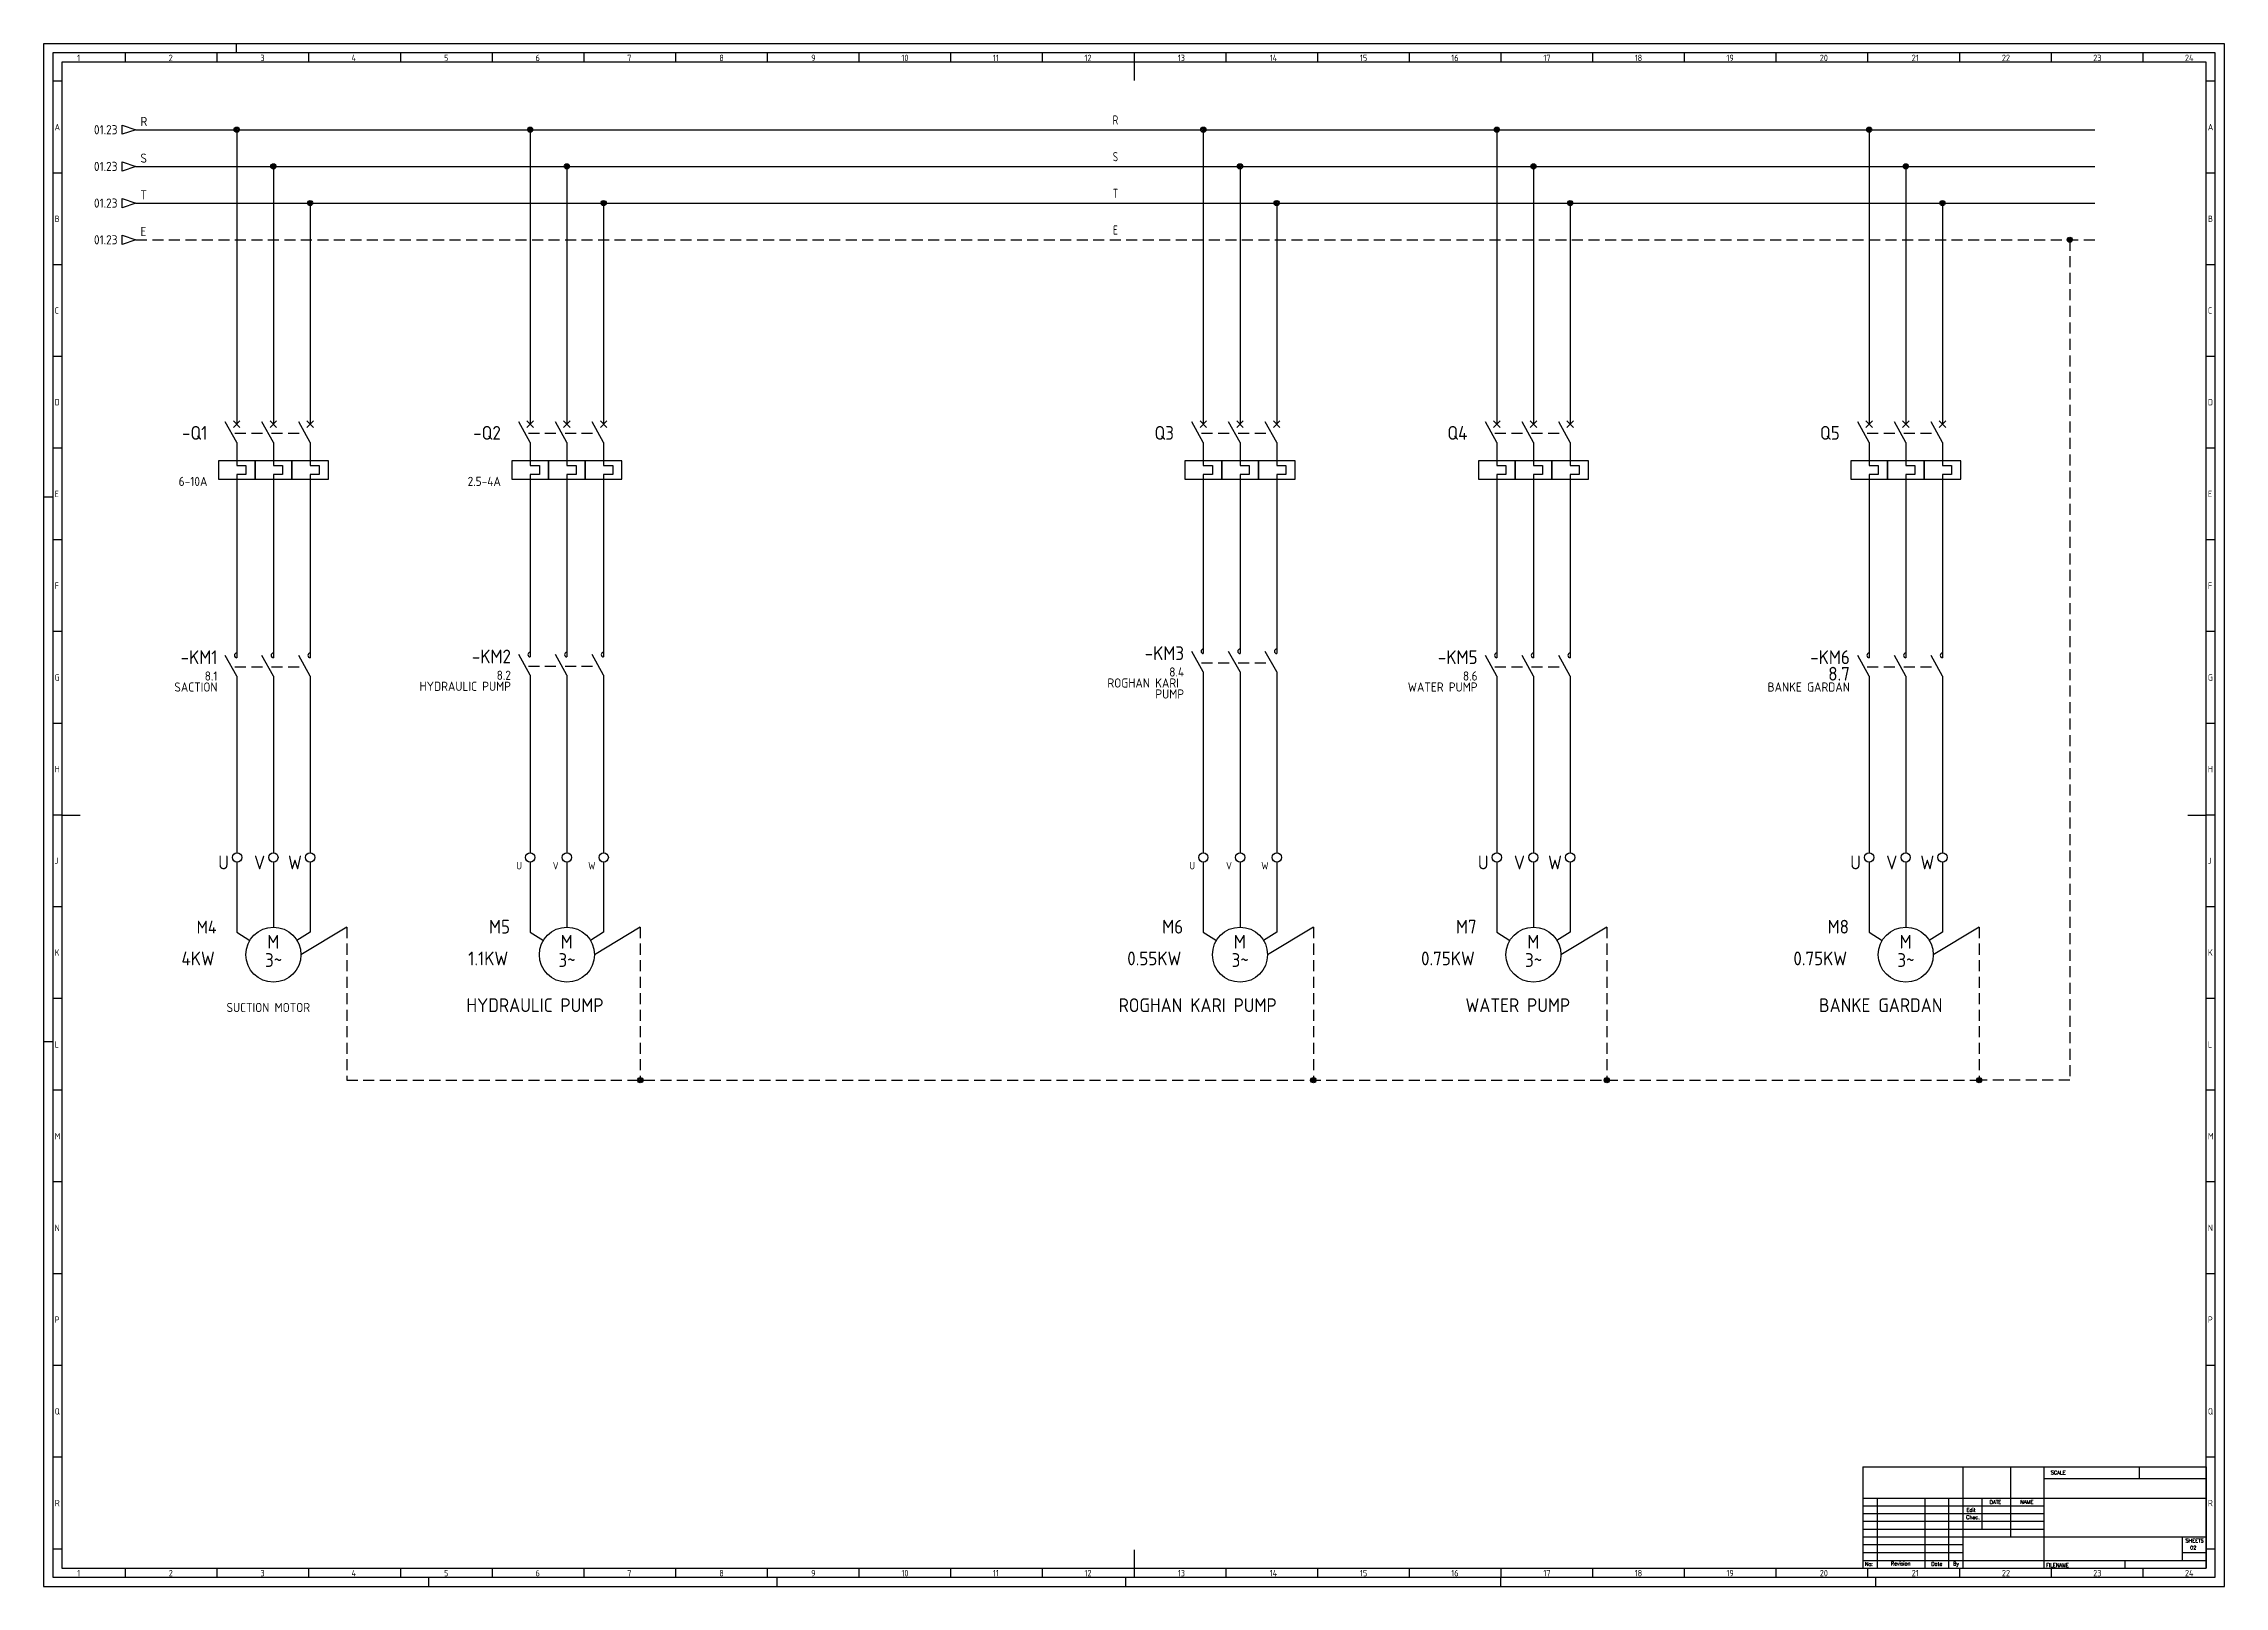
# Model space of a CAD drawing. Header units: millimetres. Extents: x 0 to 1189, y 5 to 846.
import ezdxf
from ezdxf.enums import TextEntityAlignment as Align

# ---------------------------------------------------------------- set-up
doc = ezdxf.new("R2010")
doc.units = ezdxf.units.MM
doc.header["$LTSCALE"] = 12
doc.linetypes.add('DASHED', pattern=[0.75, 0.5, -0.25])
for name, color, linetype in [('025', 1, 'Continuous'), ('035', 5, 'Continuous'), ('07', 7, 'Continuous'), ('DESC', 1, 'Continuous'), ('DESCCHILD', 20, 'Continuous'), ('LINK', 9, 'DASHED'), ('MISC', 2, 'Continuous'), ('RED_2.5mm^2', 1, 'Continuous'), ('SYMS', 7, 'Continuous'), ('TAGS', 51, 'Continuous'), ('TERMS', 4, 'Continuous'), ('WIRENO', 70, 'Continuous'), ('WIREREF_DEST', 61, 'Continuous'), ('XREF', 7, 'Continuous'), ('XREFCHILD', 134, 'Continuous')]:
    doc.layers.add(name, color=color, linetype=linetype)
doc.styles.add('ISO Proportional', font='isocp.shx')
doc.styles.add('WD', font='romans.shx')
doc.styles.add('WD_IEC', font='isocp2.shx', dxfattribs={"width": 0.9, "height": 4})

# ---------------------------------------------------------------- blocks, each defined once
blk = doc.blocks.new('IEC_border_a0')
at = {"layer": '035', "color": 0}
for p, q in [((0, 841), (0, 0)), ((1189, 841), (0, 841)), ((44.5, 836), (44.5, 831)), ((94.5, 836), (94.5, 831)), ((105, 841), (105, 836)), ((144.5, 836), (144.5, 831)), ((194.5, 836), (194.5, 831)), ((244.5, 836), (244.5, 831)), ((294.5, 836), (294.5, 831)), ((344.5, 836), (344.5, 831)), ((394.5, 836), (394.5, 831)), ((444.5, 836), (444.5, 831)), ((494.5, 836), (494.5, 831)), ((544.5, 836), (544.5, 831)), ((594.5, 836), (594.5, 831)), ((644.5, 836), (644.5, 831)), ((694.5, 836), (694.5, 831)), ((744.5, 836), (744.5, 831)), ((794.5, 836), (794.5, 831)), ((844.5, 836), (844.5, 831)), ((894.5, 836), (894.5, 831)), ((944.5, 836), (944.5, 831)), ((994.5, 836), (994.5, 831)), ((1044.5, 836), (1044.5, 831)), ((1094.5, 836), (1094.5, 831)), ((1144.5, 836), (1144.5, 831)), ((1189, 0), (1189, 841)), ((10, 820.5), (5, 820.5)), ((1184, 820.5), (1179, 820.5)), ((10, 770.5), (5, 770.5)), ((1184, 770.5), (1179, 770.5)), ((10, 720.5), (5, 720.5)), ((1184, 720.5), (1179, 720.5)), ((10, 670.5), (5, 670.5)), ((1184, 670.5), (1179, 670.5)), ((10, 620.5), (5, 620.5)), ((1184, 620.5), (1179, 620.5)), ((0, 594), (5, 594)), ((10, 570.5), (5, 570.5)), ((1184, 570.5), (1179, 570.5)), ((10, 520.5), (5, 520.5)), ((1184, 520.5), (1179, 520.5)), ((10, 470.5), (5, 470.5)), ((1184, 470.5), (1179, 470.5)), ((10, 420.5), (5, 420.5)), ((1184, 420.5), (1179, 420.5)), ((1184, 420.5), (1179, 420.5)), ((10, 370.5), (5, 370.5)), ((1184, 370.5), (1179, 370.5)), ((10, 320.5), (5, 320.5)), ((1184, 320.5), (1179, 320.5)), ((0, 297), (5, 297)), ((10, 270.5), (5, 270.5)), ((1184, 270.5), (1179, 270.5)), ((1184, 270.5), (1179, 270.5)), ((10, 220.5), (5, 220.5)), ((1184, 220.5), (1179, 220.5)), ((10, 170.5), (5, 170.5)), ((1184, 170.5), (1179, 170.5)), ((10, 120.5), (5, 120.5)), ((1184, 120.5), (1179, 120.5)), ((10, 70.5), (5, 70.5)), ((1184, 70.5), (1179, 70.5)), ((10, 20.4), (5.1, 20.4)), ((1184, 20.4), (1179, 20.4)), ((0, 0), (1189, 0)), ((44.5, 10), (44.5, 5)), ((94.5, 10), (94.5, 5)), ((144.5, 10), (144.5, 5)), ((194.5, 10), (194.5, 5)), ((210, 0), (210, 5)), ((244.5, 10), (244.5, 5)), ((294.5, 10), (294.5, 5)), ((344.5, 10), (344.5, 5)), ((394.5, 10), (394.5, 5)), ((400, 0), (400, 5)), ((444.5, 10), (444.5, 5)), ((494.5, 10), (494.5, 5)), ((544.5, 10), (544.5, 5)), ((590, 0), (590, 5)), ((594.5, 10), (594.5, 5)), ((644.5, 10), (644.5, 5)), ((694.5, 10), (694.5, 5)), ((744.5, 10), (744.5, 5)), ((744.5, 10), (744.5, 5)), ((794.5, 10), (794.5, 5)), ((794.5, 0), (794.5, 5)), ((844.5, 10), (844.5, 5)), ((894.5, 10), (894.5, 5)), ((944.5, 10), (944.5, 5)), ((994.5, 10), (994.5, 5)), ((999, 0), (999, 5)), ((1044.5, 10), (1044.5, 5)), ((1094.5, 10), (1094.5, 5)), ((1144.5, 10), (1144.5, 5))]:
    blk.add_line(p, q, dxfattribs=at)
blk.add_lwpolyline([(10, 10), (1179, 10), (1179, 831), (10, 831)], close=True, dxfattribs=at)
at = {"layer": '07', "color": 0}
for p, q in [((594.5, 831), (594.5, 821)), ((10, 420.5), (20, 420.5)), ((1169, 420.5), (1179, 420.5)), ((594.5, 20), (594.5, 10))]:
    blk.add_line(p, q, dxfattribs=at)
blk.add_lwpolyline([(5, 5), (1184, 5), (1184, 836), (5, 836)], close=True, dxfattribs=at)
at = {"layer": '035', "color": 0, "style": 'ISO Proportional'}
for s, p in [('1', (18.3, 831.5)), ('2', (68.2, 831.5)), ('3', (118.2, 831.5)), ('4', (167.9, 831.5)), ('5', (218.3, 831.5)), ('6', (268.2, 831.5)), ('7', (318.2, 831.5)), ('8', (368.4, 831.5)), ('9', (418.5, 831.5)), ('10', (467.7, 831.5)), ('11', (517.5, 831.5)), ('12', (567.5, 831.5)), ('13', (618.4, 831.5)), ('14', (668.5, 831.5)), ('15', (717.7, 831.5)), ('16', (767.5, 831.5)), ('17', (817.7, 831.5)), ('18', (867.5, 831.5)), ('19', (917.5, 831.5)), ('20', (968.4, 831.5)), ('21', (1018.5, 831.5)), ('22', (1067.7, 831.5)), ('23', (1117.5, 831.5)), ('24', (1167.5, 831.5)), ('A', (6, 793.8)), ('A', (1180, 793.8)), ('B', (6, 743.8)), ('B', (1180, 743.8)), ('C', (6, 693.8)), ('C', (1180, 693.8)), ('D', (6, 643.8)), ('D', (1180, 643.8)), ('E', (6, 593.8)), ('E', (1180, 593.8)), ('F', (6, 543.8)), ('F', (1180, 543.8)), ('G', (6, 493.8)), ('G', (1180, 493.8)), ('H', (6, 443.8)), ('H', (1180, 443.8)), ('J', (6, 393.8)), ('J', (1180, 393.8)), ('K', (6, 343.8)), ('K', (1180, 343.8)), ('L', (6, 293.7)), ('L', (1180, 293.7)), ('M', (6, 243.7)), ('M', (1180, 243.7)), ('N', (6, 193.7)), ('N', (1180, 193.7)), ('P', (6, 143.7)), ('P', (1180, 143.7)), ('Q', (6, 93.7)), ('Q', (1180, 93.7)), ('R', (6.1, 43.7)), ('R', (1180, 43.7)), ('1', (18.3, 5.5)), ('2', (68.2, 5.5)), ('3', (118.2, 5.5)), ('4', (167.9, 5.5)), ('5', (218.3, 5.5)), ('6', (268.2, 5.5)), ('7', (318.2, 5.5)), ('8', (368.4, 5.5)), ('9', (418.5, 5.5)), ('10', (467.7, 5.5)), ('11', (517.5, 5.5)), ('12', (567.5, 5.5)), ('13', (618.4, 5.5)), ('14', (668.5, 5.5)), ('15', (717.7, 5.5)), ('16', (767.5, 5.5)), ('17', (817.7, 5.5)), ('18', (867.5, 5.5)), ('19', (917.5, 5.5)), ('20', (968.4, 5.5)), ('21', (1018.5, 5.5)), ('22', (1067.7, 5.5)), ('23', (1117.5, 5.5)), ('24', (1167.5, 5.5))]:
    blk.add_text(s, height=3.5, dxfattribs=at).set_placement(p)
blk = doc.blocks.new('IEC_tblock_a0')
at = {"layer": '035'}
for p, q in [((-106.6, 55.2), (-106.6, 17)), ((-88.4, 48.9), (0, 48.9)), ((-36.4, 55.2), (-36.4, 48.9)), ((-179.4, 38.2), (-179.4, 0)), ((-153.4, 38.2), (-153.4, 0)), ((-140.4, 38.2), (-140.4, 0)), ((-122.2, 38.2), (-122.2, 21.2)), ((-187.2, 34), (-88.4, 34)), ((-187.2, 29.8), (-88.4, 29.8)), ((-187.2, 25.5), (-88.4, 25.5)), ((-187.2, 21.2), (-88.4, 21.2)), ((-187.2, 17), (-132.6, 17)), ((-187.2, 12.8), (-132.6, 12.8)), ((-187.2, 8.5), (-132.6, 8.5)), ((-187.2, 4.2), (0, 4.2)), ((-44.2, 4.2), (-44.2, 0)), ((-13, 8.5), (0, 8.5))]:
    blk.add_line(p, q, dxfattribs=at)
at = {"layer": '07'}
for p, q in [((-187.2, 55.2), (0, 55.2)), ((-187.2, 55.2), (-187.2, 0)), ((-132.6, 55.2), (-132.6, 0)), ((-88.4, 55.2), (-88.4, 0)), ((0, 55.2), (0, 0)), ((-187.2, 38.2), (0, 38.2)), ((-132.6, 17), (0, 17)), ((-13, 17), (-13, 4.2)), ((-187.2, 0), (0, 0))]:
    blk.add_line(p, q, dxfattribs=at)
at = {"style": 'WD'}
for tag, p in [('SCALE', (-69.9, 51.1)), ('SH', (-8.7, 10.1)), ('FILENAME', (-68.1, 0.8))]:
    blk.add_attdef(tag, p, '', height=2, dxfattribs=at)
for tag, height, p in [('CKDATE', 2, (-114.9, 26.6)), ('EDDATE', 2, (-115, 30.8)), ('EDBY', 2, (-98, 30.9)), ('CKBY', 2, (-97.9, 26.3)), ('PROJDESC', 5, (-45.9, 29.2)), ('DWGDESC', 5, (-44.9, 19.7)), ('DWGNO', 3.5, (-48.5, 9.5))]:
    blk.add_attdef(tag, text='', height=height, dxfattribs=at).set_placement(p, align=Align.CENTER)
at = {"style": 'WD', "flags": 1}
blk.add_attdef('WD_TB', (-120.9, 11.9), '', height=2, dxfattribs=at)
at = {"layer": '025', "style": 'WD'}
for s, p in [('SCALE', (-80.6, 51.1)), ('NAME', (-97.7, 35.1)), ('No:', (-183.8, 1.2)), ('Revision', (-166.5, 1.5)), ('Date', (-146.8, 1.3)), ('By', (-136.3, 1.4))]:
    blk.add_text(s, height=2, dxfattribs=at).set_placement(p, align=Align.CENTER)
for s, p in [('DATE', (-118, 35)), ('Chec.', (-130.8, 26.7)), ('Edit', (-130.6, 30.7)), ('SHEETS', (-11.2, 14)), ('FILENAME', (-87.2, 0.6))]:
    blk.add_text(s, height=2, dxfattribs=at).set_placement(p)
blk = doc.blocks.new('WDDOT')
for radius in [0.72, 0.449, 0.223]:
    blk.add_circle((0, 0), radius)
blk = doc.blocks.new('VCB11TH')
for p, q in [((0, 7.5), (0, 2.5)), ((0, -2.5), (-3.12, 3.12)), ((-0.88, 3.38), (0.88, 1.62)), ((-0.88, 1.62), (0.88, 3.38)), ((0, -2.5), (0, -8.75)), ((0, -8.75), (2.5, -8.75)), ((0, -11.25), (0, -12.5)), ((2.5, -11.25), (0, -11.25)), ((2.5, -8.75), (2.5, -11.25)), ((0, -12.5), (0, -17.5))]:
    blk.add_line(p, q)
blk.add_lwpolyline([(-5, -7.5), (-5, -12.5), (5, -12.5), (5, -7.5)], close=True)
at = {"style": 'WD_IEC'}
for tag, p in [('INST', (-8, 5.25)), ('TAG1', (-8, -1.75)), ('LOC', (-8, 1.75)), ('RATING1', (-8, -6.35)), ('DESC1', (-8, -14.35)), ('DESC2', (-8, -17.85)), ('DESC3', (-8, -21.35))]:
    blk.add_attdef(tag, text='', height=2.5, dxfattribs=at).set_placement(p, align=Align.RIGHT)
blk.add_attdef('TERM01', text='', height=2, rotation=90, dxfattribs=at).set_placement((-1, 7.5), align=Align.RIGHT)
at = {"style": 'WD_IEC', "flags": 1}
for tag, p, height in [('X2TERM01', (0, 7.5), 0.32), ('MFG', (2.75, 6.5), 1.5), ('X4LINK', (-2, 0), 0.32), ('X1LINK', (-0.5, 0), 0.32), ('CAT', (2.75, 4), 1.5), ('COMMON', (-3.75, -8.75), 1), ('X8TERM02', (0, -17.5), 0.32), ('ASSYCODE', (1, -14), 1), ('FAMILY', (1, -15.5), 1), ('CATDESC', (1, -17), 1)]:
    blk.add_attdef(tag, p, '', height=height, dxfattribs=at)
at = {"lineweight": 15, "style": 'WD_IEC'}
blk.add_attdef('XREF', text='', height=2.5, dxfattribs=at).set_placement((-8, -10.35), align=Align.RIGHT)
at = {"style": 'WD_IEC'}
blk.add_attdef('TERM02', (-1, -17.5), '', height=2, rotation=90, dxfattribs=at)
blk = doc.blocks.new('VCB21TH')
for p, q in [((0, 7.5), (0, 2.5)), ((0, -2.5), (-3.12, 3.12)), ((-0.88, 3.38), (0.88, 1.62)), ((-0.88, 1.62), (0.88, 3.38)), ((0, -2.5), (0, -8.75)), ((0, -8.75), (2.5, -8.75)), ((0, -11.25), (0, -12.5)), ((2.5, -11.25), (0, -11.25)), ((2.5, -8.75), (2.5, -11.25)), ((0, -12.5), (0, -17.5))]:
    blk.add_line(p, q)
blk.add_lwpolyline([(-5, -7.5), (-5, -12.5), (5, -12.5), (5, -7.5)], close=True)
at = {"style": 'WD_IEC'}
for tag, p in [('INST', (-8, 5.25)), ('TAG2', (-8, -1.75)), ('LOC', (-8, 1.75)), ('DESC1', (-8, -14.35)), ('DESC2', (-8, -17.85)), ('DESC3', (-8, -21.35))]:
    blk.add_attdef(tag, text='', height=2.5, dxfattribs=at).set_placement(p, align=Align.RIGHT)
blk.add_attdef('TERM01', text='', height=2, rotation=90, dxfattribs=at).set_placement((-1, 7.5), align=Align.RIGHT)
at = {"style": 'WD_IEC', "flags": 1}
for tag, p, height in [('X2TERM01', (0, 7.5), 0.32), ('X4LINK', (-2, 0), 0.32), ('X1LINK', (-0.5, 0), 0.32), ('CONTACT', (-5, -7.5), 1), ('X8TERM02', (0, -17.5), 0.32), ('FAMILY', (1, -15.5), 1)]:
    blk.add_attdef(tag, p, '', height=height, dxfattribs=at)
blk.add_attdef('RATING1', text='', height=2.5, dxfattribs=at).set_placement((-8, -6.35), align=Align.RIGHT)
at = {"lineweight": 15, "style": 'WD_IEC'}
blk.add_attdef('XREF', text='', height=2.5, dxfattribs=at).set_placement((-8, -10.35), align=Align.RIGHT)
at = {"style": 'WD_IEC'}
blk.add_attdef('TERM02', (-1, -17.5), '', height=2, rotation=90, dxfattribs=at)
blk = doc.blocks.new('VMO14')
blk.add_line((20, 7.5), (7.5, 0))
blk.add_circle((0, 0), 7.5)
at = {"style": 'WD_IEC'}
for tag, p in [('INST', (-15.5, 12.75)), ('TAG1', (-15.5, 5.75)), ('LOC', (-15.5, 9.25)), ('DESC2', (-15.5, -2)), ('DESC1', (-15.5, 1.5)), ('DESC3', (-15.5, -5.5)), ('RATING2', (-15.5, -12.5)), ('RATING1', (-15.5, -9)), ('RATING3', (-15.5, -16))]:
    blk.add_attdef(tag, text='', height=2.5, dxfattribs=at).set_placement(p, align=Align.RIGHT)
blk.add_attdef('TERM02', (-0.81, 7.4), '', height=2, rotation=90, dxfattribs=at)
at = {"style": 'WD_IEC', "flags": 1}
for tag, p, height in [('X2TERM02', (0, 7.5), 0.32), ('X2TERM04', (20, 7.5), 0.32), ('MFG', (22.75, 9), 1.5), ('CAT', (22.75, 6.5), 1.5), ('X4LINK', (-7.5, 0), 0.32), ('X0TERM01', (-6.4, 3.9), 0.32), ('X0TERM03', (6.4, 3.9), 0.32), ('X1LINK', (7.5, 0), 0.32), ('ASSYCODE', (1, -9), 1), ('FAMILY', (1, -10.5), 1), ('CATDESC', (1, -12), 1)]:
    blk.add_attdef(tag, p, '', height=height, dxfattribs=at)
at = {"style": 'WD_IEC'}
for tag, p in [('TERM04', (19, 10)), ('TERM01', (-7.47, 4.61)), ('TERM03', (9.66, 4.61))]:
    blk.add_attdef(tag, text='', height=2, rotation=90, dxfattribs=at).set_placement(p, align=Align.RIGHT)
for tag, p in [('M', (-0.06, 1.67)), ('3~', (0.05, -3.33))]:
    blk.add_attdef(tag, text='', height=2.5, dxfattribs=at).set_placement(p, align=Align.CENTER)
at = {"lineweight": 15, "style": 'WD_IEC'}
blk.add_attdef('XREF', text='', height=2.5, dxfattribs=at).set_placement((-15.5, -19.5), align=Align.RIGHT)
blk = doc.blocks.new('VT0002')
blk.add_circle((0, 0), 1.25)
at = {"style": 'WD_IEC'}
for tag, p in [('INST', (-2.25, 6.5)), ('LOC', (-2.25, 3.5)), ('DESC1', (-2.25, -6.25)), ('DESC3', (-2.25, -12.25)), ('DESC2', (-2.25, -9.25))]:
    blk.add_attdef(tag, text='', height=2.5, dxfattribs=at).set_placement(p, align=Align.RIGHT)
at = {"style": 'WD_IEC', "flags": 1}
for tag, p, height in [('ASSYCODE', (2.75, 10.75), 1), ('CATDESC', (2.75, 9.25), 1), ('MFG', (2.75, 7.25), 1.5), ('CAT', (2.75, 4.75), 1.5), ('X4PIN01', (-1.25, 1), 0.25), ('X4TERM01', (-1.25, 0), 0.25), ('X4TERMDESC01', (-1.25, 0.5), 0.4), ('STRIPSEQ', (0, 0), 0.025), ('X2PIN01', (0, 2.25), 0.25), ('X2TERM01', (0, 1.25), 0.25), ('X8PIN01', (0, -0.25), 0.25), ('X2TERMDESC01', (0, 1.75), 0.4), ('X1PIN01', (1.25, 1), 0.25), ('X1TERM01', (1.25, 0), 0.25), ('X1TERMDESC01', (1.25, 0.5), 0.4), ('LINKTERM', (0, -0.04), 0.025), ('X8TERM01', (0, -1.25), 0.25), ('X8TERMDESC01', (0, -0.75), 0.4)]:
    blk.add_attdef(tag, p, '', height=height, dxfattribs=at)
at = {"style": 'WD_IEC', "flags": 8}
for tag, height, p in [('TAGSTRIP', 2.5, (-2.25, 0.5)), ('TERM01', 2, (-2.25, -3.25))]:
    blk.add_attdef(tag, text='', height=height, dxfattribs=at).set_placement(p, align=Align.RIGHT)
blk = doc.blocks.new('HA1D3')
blk.add_lwpolyline([(0, 0), (-3.75, -1.25), (-3.75, 1.25)], close=True)
at = {"style": 'WD_IEC'}
blk.add_attdef('XREF', text='', height=2.5, dxfattribs=at).set_placement((-5, 0), align=Align.MIDDLE_RIGHT)
at = {"style": 'WD_IEC', "flags": 1}
blk.add_attdef('SIGCODE', text='', height=1, dxfattribs=at).set_placement((-2.5, 1.8), align=Align.RIGHT)
at = {"style": 'WD_IEC'}
for tag, p, height, flags in [('X1TERM01', (0, 0), 0.32, 1), ('WIRENO', (1.25, 1), 2.5, 8)]:
    blk.add_attdef(tag, p, '', height=height, dxfattribs=dict(at, flags=flags))
blk.add_attdef('DESC1', text='', height=2.5, dxfattribs=at).set_placement((1.25, -1), align=Align.TOP_LEFT)
blk = doc.blocks.new('WD_WNH')
at = {"linetype": 'Continuous', "style": 'WD_IEC', "width": 0.8}
blk.add_attdef('WIRENO', text='', height=2.5, dxfattribs=at).set_placement((0, 0.75), align=Align.CENTER)
at = {"style": 'WD_IEC', "flags": 1}
for tag, p in [('W08USER', (0, 0.375)), ('W04USER', (0, 0.875)), ('W05USER', (0, 0.75)), ('W09USER', (0, 0.25)), ('W03USER', (0, 1)), ('W06USER', (0, 0.625)), ('W07USER', (0, 0.5)), ('W02USER', (0, 1.125)), ('W01USER', (0, 1.25)), ('W10USER', (0, 0.125))]:
    blk.add_attdef(tag, text='', height=0.08, dxfattribs=at).set_placement(p, align=Align.CENTER)
blk = doc.blocks.new('VMS21P')
for p, q in [((0, 7.5), (0, 2.5)), ((0, -2.5), (-3.12, 3.12)), ((0, -2.5), (0, -7.5))]:
    blk.add_line(p, q)
blk.add_arc((0, 3.12), 0.625, 90, 270)
at = {"style": 'WD_IEC'}
for tag, p in [('INST', (-5.25, 6.75)), ('LOC', (-5.25, 3.75)), ('TAG2', (-5.25, 0.75)), ('DESC1', (-5.25, -6.75)), ('XREF', (-5.25, -3.75)), ('DESC3', (-5.25, -12.75)), ('DESC2', (-5.25, -9.75))]:
    blk.add_attdef(tag, text='', height=2.5, dxfattribs=at).set_placement(p, align=Align.RIGHT)
blk.add_attdef('TERM01', text='', height=2, rotation=90, dxfattribs=at).set_placement((-1, 7.5), align=Align.RIGHT)
at = {"style": 'WD_IEC', "flags": 1}
for tag, p, height in [('X2TERM01', (0, 7.5), 0.32), ('X4LINK', (-2.91, 0), 0.32), ('X1LINK', (-0.5, 0), 0.32), ('CONTACT', (4, -3.5), 1), ('FAMILY', (4, -5), 1), ('X8TERM02', (0, -7.5), 0.32)]:
    blk.add_attdef(tag, p, '', height=height, dxfattribs=at)
at = {"style": 'WD_IEC'}
blk.add_attdef('TERM02', (-1, -7.5), '', height=2, rotation=90, dxfattribs=at)

msp = doc.modelspace()

# ---------------------------------------------------------------- linework, layer by layer
at = {"layer": 'LINK', "color": 0}
for points in [[(104.3, 633.5), (121.3, 633.5)], [(124.3, 633.5), (141.3, 633.5)], [(264.3, 633.5), (281.3, 633.5)], [(284.3, 633.5), (301.3, 633.5)], [(631.3, 633.5), (648.3, 633.5)], [(651.3, 633.5), (668.3, 633.5)], [(791.3, 633.5), (808.3, 633.5)], [(811.3, 633.5), (828.3, 633.5)], [(994.3, 633.5), (1011.3, 633.5)], [(1014.3, 633.5), (1031.3, 633.5)], [(104.3, 506.2), (119.5, 506.2)], [(124.3, 506.2), (139.5, 506.2)], [(264.3, 506.6), (279.5, 506.6)], [(284.3, 506.6), (299.5, 506.6)], [(631.3, 508.4), (646.5, 508.4)], [(651.3, 508.4), (666.5, 508.4)], [(791.3, 506.2), (806.5, 506.2)], [(811.3, 506.2), (826.5, 506.2)], [(994.3, 506.2), (1009.5, 506.2)], [(1014.3, 506.2), (1029.5, 506.2)]]:
    msp.add_lwpolyline(points, dxfattribs=at)
at = {"layer": 'RED_2.5mm^2', "color": 0}
for p, q in [((50.3, 799), (1118.3, 799)), ((105.3, 799), (105.3, 648.5)), ((265.3, 799), (265.3, 648.5)), ((632.3, 799), (632.3, 648.5)), ((792.3, 799), (792.3, 648.5)), ((995.3, 799), (995.3, 648.5)), ((50.3, 779), (1118.3, 779)), ((125.3, 779), (125.3, 648.5)), ((285.3, 779), (285.3, 648.5)), ((652.3, 779), (652.3, 648.5)), ((812.3, 779), (812.3, 648.5)), ((1015.3, 779), (1015.3, 648.5)), ((50.3, 759), (1118.3, 759)), ((145.3, 759), (145.3, 648.5)), ((305.3, 759), (305.3, 648.5)), ((672.3, 759), (672.3, 648.5)), ((832.3, 759), (832.3, 648.5)), ((1035.3, 759), (1035.3, 648.5)), ((105.3, 598.5), (105.3, 521.2)), ((125.3, 598.5), (125.3, 521.2)), ((145.3, 598.5), (145.3, 521.2)), ((265.3, 598.5), (265.3, 521.6)), ((285.3, 598.5), (285.3, 521.6)), ((305.3, 598.5), (305.3, 521.6)), ((632.3, 598.5), (632.3, 523.4)), ((652.3, 598.5), (652.3, 523.4)), ((672.3, 598.5), (672.3, 523.4)), ((792.3, 598.5), (792.3, 521.2)), ((812.3, 598.5), (812.3, 521.2)), ((832.3, 598.5), (832.3, 521.2)), ((995.3, 598.5), (995.3, 521.2)), ((1015.3, 598.5), (1015.3, 521.2)), ((1035.3, 598.5), (1035.3, 521.2)), ((105.3, 491.2), (105.3, 404.8)), ((125.3, 491.2), (125.3, 404.8)), ((145.3, 491.2), (145.3, 404.8)), ((265.3, 491.6), (265.3, 404.8)), ((285.3, 491.6), (285.3, 404.8)), ((305.3, 491.6), (305.3, 404.8)), ((632.3, 493.4), (632.3, 404.8)), ((652.3, 493.4), (652.3, 404.8)), ((672.3, 493.4), (672.3, 404.8)), ((792.3, 491.2), (792.3, 404.8)), ((812.3, 491.2), (812.3, 404.8)), ((832.3, 491.2), (832.3, 404.8)), ((995.3, 491.2), (995.3, 404.8)), ((1015.3, 491.2), (1015.3, 404.8)), ((1035.3, 491.2), (1035.3, 404.8)), ((105.3, 399.8), (105.3, 361.5)), ((125.3, 399.8), (125.3, 364.3)), ((145.3, 399.8), (145.3, 361.5)), ((265.3, 399.8), (265.3, 361.5)), ((285.3, 399.8), (285.3, 364.3)), ((305.3, 399.8), (305.3, 361.5)), ((632.3, 399.8), (632.3, 361.5)), ((652.3, 399.8), (652.3, 364.3)), ((672.3, 399.8), (672.3, 361.5)), ((792.3, 399.8), (792.3, 361.5)), ((812.3, 399.8), (812.3, 364.3)), ((832.3, 399.8), (832.3, 361.5)), ((995.3, 399.8), (995.3, 361.5)), ((1015.3, 399.8), (1015.3, 364.3)), ((1035.3, 399.8), (1035.3, 361.5)), ((105.3, 361.5), (112.5, 357.1)), ((145.3, 361.5), (138.1, 357.1)), ((265.3, 361.5), (272.5, 357.1)), ((305.3, 361.5), (298.1, 357.1)), ((632.3, 361.5), (639.5, 357.1)), ((672.3, 361.5), (665.1, 357.1)), ((792.3, 361.5), (799.5, 357.1)), ((832.3, 361.5), (825.1, 357.1)), ((995.3, 361.5), (1002.5, 357.1)), ((1035.3, 361.5), (1028.1, 357.1))]:
    msp.add_line(p, q, dxfattribs=at)
at = {"layer": 'RED_2.5mm^2', "color": 0, "linetype": 'DASHED'}
for p, q in [((50.3, 739), (1118.3, 739)), ((1104.7, 739), (1104.7, 280.9)), ((165.3, 364.3), (165.3, 280.9)), ((325.3, 364.3), (325.3, 280.9)), ((692.3, 364.3), (692.3, 280.9)), ((852.3, 364.3), (852.3, 280.9)), ((1055.3, 364.3), (1055.3, 280.9)), ((165.3, 280.9), (645.3, 280.9)), ((645.3, 280.9), (1055.3, 280.9)), ((1104.7, 280.9), (1055.3, 280.9))]:
    msp.add_line(p, q, dxfattribs=at)

# ---------------------------------------------------------------- block references
msp.add_blockref('IEC_border_a0', (0, 4.9))
ref = msp.add_blockref('IEC_tblock_a0', (1179, 14.9))
ref.add_attrib('SH', '02', (1170.3, 25), dxfattribs={"height": 2, "style": 'WD'})
at = {"layer": 'SYMS', "color": 0}
ref = msp.add_blockref('HA1D3', (50.3, 799), dxfattribs=dict(at, xscale=2, yscale=2, zscale=2))
ref.add_attrib('XREF', '01.23', dxfattribs={"layer": 'XREF', "height": 5, "style": 'WD_IEC'}).set_placement((40.3, 799), align=Align.MIDDLE_RIGHT)
ref.add_attrib('WIRENO', 'R', (52.8, 801), dxfattribs={"layer": 'WIREREF_DEST', "height": 5, "style": 'WD_IEC', "flags": 8})
at = {"layer": 'SYMS', "color": 0, "xscale": 2, "yscale": 2, "zscale": 2}
for name, p in [('WDDOT', (105.3, 799)), ('WDDOT', (265.3, 799)), ('WDDOT', (632.3, 799)), ('WDDOT', (792.3, 799)), ('WDDOT', (995.3, 799)), ('WDDOT', (125.3, 779)), ('WDDOT', (285.3, 779)), ('WDDOT', (652.3, 779)), ('WDDOT', (812.3, 779)), ('WDDOT', (1015.3, 779)), ('WDDOT', (145.3, 759)), ('WDDOT', (305.3, 759)), ('WDDOT', (672.3, 759)), ('WDDOT', (832.3, 759)), ('WDDOT', (1035.3, 759)), ('WDDOT', (1104.7, 739)), ('VCB21TH', (125.3, 633.5)), ('VCB21TH', (145.3, 633.5)), ('VCB21TH', (285.3, 633.5)), ('VCB21TH', (305.3, 633.5)), ('VCB21TH', (652.3, 633.5)), ('VCB21TH', (672.3, 633.5)), ('VCB21TH', (812.3, 633.5)), ('VCB21TH', (832.3, 633.5)), ('VCB21TH', (1015.3, 633.5)), ('VCB21TH', (1035.3, 633.5)), ('VMS21P', (652.3, 508.4)), ('VMS21P', (672.3, 508.4)), ('VMS21P', (125.3, 506.2)), ('VMS21P', (145.3, 506.2)), ('VMS21P', (285.3, 506.6)), ('VMS21P', (305.3, 506.6)), ('VMS21P', (812.3, 506.2)), ('VMS21P', (832.3, 506.2)), ('VMS21P', (1015.3, 506.2)), ('VMS21P', (1035.3, 506.2))]:
    msp.add_blockref(name, p, dxfattribs=at)
at = {"layer": 'SYMS', "color": 0}
ref = msp.add_blockref('HA1D3', (50.3, 779), dxfattribs=dict(at, xscale=2, yscale=2, zscale=2))
ref.add_attrib('XREF', '01.23', dxfattribs={"layer": 'XREF', "height": 5, "style": 'WD_IEC'}).set_placement((40.3, 779), align=Align.MIDDLE_RIGHT)
ref.add_attrib('WIRENO', 'S', (52.8, 781), dxfattribs={"layer": 'WIREREF_DEST', "height": 5, "style": 'WD_IEC', "flags": 8})
ref = msp.add_blockref('HA1D3', (50.3, 759), dxfattribs=dict(at, xscale=2, yscale=2, zscale=2))
ref.add_attrib('XREF', '01.23', dxfattribs={"layer": 'XREF', "height": 5, "style": 'WD_IEC'}).set_placement((40.3, 759), align=Align.MIDDLE_RIGHT)
ref.add_attrib('WIRENO', 'T', (52.8, 761), dxfattribs={"layer": 'WIREREF_DEST', "height": 5, "style": 'WD_IEC', "flags": 8})
ref = msp.add_blockref('HA1D3', (50.3, 739), dxfattribs=dict(at, xscale=2, yscale=2, zscale=2))
ref.add_attrib('XREF', '01.23', dxfattribs={"layer": 'XREF', "height": 5, "style": 'WD_IEC'}).set_placement((40.3, 739), align=Align.MIDDLE_RIGHT)
ref.add_attrib('WIRENO', 'E', (52.8, 741), dxfattribs={"layer": 'WIREREF_DEST', "height": 5, "style": 'WD_IEC', "flags": 8})
ref = msp.add_blockref('VCB11TH', (105.3, 633.5), dxfattribs=dict(at, xscale=2, yscale=2, zscale=2))
ref.add_attrib('DESC1', '6-10A', dxfattribs={"layer": 'DESC', "height": 5, "style": 'WD_IEC'}).set_placement((89.3, 604.8), align=Align.RIGHT)
ref.add_attrib('TAG1', '-Q1', dxfattribs={"layer": 'TAGS', "height": 7.5, "style": 'WD_IEC'}).set_placement((89.3, 630), align=Align.RIGHT)
ref = msp.add_blockref('VCB11TH', (265.3, 633.5), dxfattribs=dict(at, xscale=2, yscale=2, zscale=2))
ref.add_attrib('DESC1', '2.5-4A', dxfattribs={"layer": 'DESC', "height": 5, "style": 'WD_IEC'}).set_placement((249.3, 604.8), align=Align.RIGHT)
ref.add_attrib('TAG1', '-Q2', dxfattribs={"layer": 'TAGS', "height": 7.5, "style": 'WD_IEC'}).set_placement((249.3, 630), align=Align.RIGHT)
ref = msp.add_blockref('VCB11TH', (632.3, 633.5), dxfattribs=dict(at, xscale=2, yscale=2, zscale=2))
ref.add_attrib('TAG1', 'Q3', dxfattribs={"layer": 'TAGS', "height": 7.5, "style": 'WD_IEC'}).set_placement((616.3, 630), align=Align.RIGHT)
ref = msp.add_blockref('VCB11TH', (792.3, 633.5), dxfattribs=dict(at, xscale=2, yscale=2, zscale=2))
ref.add_attrib('TAG1', 'Q4', dxfattribs={"layer": 'TAGS', "height": 7.5, "style": 'WD_IEC'}).set_placement((776.3, 630), align=Align.RIGHT)
ref = msp.add_blockref('VCB11TH', (995.3, 633.5), dxfattribs=dict(at, xscale=2, yscale=2, zscale=2))
ref.add_attrib('TAG1', 'Q5', dxfattribs={"layer": 'TAGS', "height": 7.5, "style": 'WD_IEC'}).set_placement((979.3, 630), align=Align.RIGHT)
ref = msp.add_blockref('VMS21P', (632.3, 508.4), dxfattribs=dict(at, xscale=2, yscale=2, zscale=2))
ref.add_attrib('XREF', '8.4', dxfattribs={"layer": 'XREFCHILD', "height": 5, "style": 'WD_IEC'}).set_placement((621.8, 500.9), align=Align.RIGHT)
ref.add_attrib('DESC2', 'PUMP', dxfattribs={"layer": 'DESCCHILD', "height": 5, "style": 'WD_IEC'}).set_placement((621.8, 488.9), align=Align.RIGHT)
ref.add_attrib('DESC1', 'ROGHAN KARI ', dxfattribs={"layer": 'DESCCHILD', "height": 5, "style": 'WD_IEC'}).set_placement((621.8, 494.9), align=Align.RIGHT)
ref.add_attrib('TAG2', '-KM3', dxfattribs={"layer": 'TAGS', "height": 7.5, "style": 'WD_IEC'}).set_placement((621.8, 509.9), align=Align.RIGHT)
ref = msp.add_blockref('VMS21P', (105.3, 506.2), dxfattribs=dict(at, xscale=2, yscale=2, zscale=2))
ref.add_attrib('XREF', '8.1', dxfattribs={"layer": 'XREFCHILD', "height": 5, "style": 'WD_IEC'}).set_placement((94.8, 498.7), align=Align.RIGHT)
ref.add_attrib('DESC1', 'SACTION', dxfattribs={"layer": 'DESCCHILD', "height": 5, "style": 'WD_IEC'}).set_placement((94.8, 492.7), align=Align.RIGHT)
ref.add_attrib('TAG2', '-KM1', dxfattribs={"layer": 'TAGS', "height": 7.5, "style": 'WD_IEC'}).set_placement((94.8, 507.7), align=Align.RIGHT)
ref = msp.add_blockref('VMS21P', (265.3, 506.6), dxfattribs=dict(at, xscale=2, yscale=2, zscale=2))
ref.add_attrib('XREF', '8.2', dxfattribs={"layer": 'XREFCHILD', "height": 5, "style": 'WD_IEC'}).set_placement((254.8, 499.1), align=Align.RIGHT)
ref.add_attrib('DESC1', 'HYDRAULIC PUMP', dxfattribs={"layer": 'DESCCHILD', "height": 5, "style": 'WD_IEC'}).set_placement((254.8, 493.1), align=Align.RIGHT)
ref.add_attrib('TAG2', '-KM2', dxfattribs={"layer": 'TAGS', "height": 7.5, "style": 'WD_IEC'}).set_placement((254.8, 508.1), align=Align.RIGHT)
ref = msp.add_blockref('VMS21P', (792.3, 506.2), dxfattribs=dict(at, xscale=2, yscale=2, zscale=2))
ref.add_attrib('XREF', '8.6', dxfattribs={"layer": 'XREFCHILD', "height": 5, "style": 'WD_IEC'}).set_placement((781.8, 498.7), align=Align.RIGHT)
ref.add_attrib('DESC1', 'WATER PUMP', dxfattribs={"layer": 'DESCCHILD', "height": 5, "style": 'WD_IEC'}).set_placement((781.8, 492.7), align=Align.RIGHT)
ref.add_attrib('TAG2', '-KM5', dxfattribs={"layer": 'TAGS', "height": 7.5, "style": 'WD_IEC'}).set_placement((781.8, 507.7), align=Align.RIGHT)
ref = msp.add_blockref('VMS21P', (995.3, 506.2), dxfattribs=dict(at, xscale=2, yscale=2, zscale=2))
ref.add_attrib('XREF', '8.7', dxfattribs={"layer": 'XREFCHILD', "height": 7.5, "style": 'WD_IEC'}).set_placement((984.8, 498.7), align=Align.RIGHT)
ref.add_attrib('DESC1', 'BANKE GARDAN', dxfattribs={"layer": 'DESCCHILD', "height": 5, "style": 'WD_IEC'}).set_placement((984.8, 492.7), align=Align.RIGHT)
ref.add_attrib('TAG2', '-KM6', dxfattribs={"layer": 'TAGS', "height": 7.5, "style": 'WD_IEC'}).set_placement((984.8, 507.7), align=Align.RIGHT)
ref = msp.add_blockref('VT0002', (105.5, 402.3), dxfattribs=dict(at, xscale=2, yscale=2, zscale=2))
ref.add_attrib('TERM01', 'U', dxfattribs={"layer": 'TERMS', "height": 7.5, "style": 'WD_IEC', "flags": 8}).set_placement((101, 395.8), align=Align.RIGHT)
ref = msp.add_blockref('VT0002', (125.3, 402.3), dxfattribs=dict(at, xscale=2, yscale=2, zscale=2))
ref.add_attrib('TERM01', 'V', dxfattribs={"layer": 'TERMS', "height": 7.5, "style": 'WD_IEC', "flags": 8}).set_placement((120.8, 395.8), align=Align.RIGHT)
ref = msp.add_blockref('VT0002', (145.3, 402.3), dxfattribs=dict(at, xscale=2, yscale=2, zscale=2))
ref.add_attrib('TERM01', 'W', dxfattribs={"layer": 'TERMS', "height": 7.5, "style": 'WD_IEC', "flags": 8}).set_placement((140.8, 395.8), align=Align.RIGHT)
ref = msp.add_blockref('VT0002', (265.3, 402.3), dxfattribs=dict(at, xscale=2, yscale=2, zscale=2))
ref.add_attrib('TERM01', 'U', dxfattribs={"layer": 'TERMS', "height": 4, "style": 'WD_IEC', "flags": 8}).set_placement((260.8, 395.8), align=Align.RIGHT)
ref = msp.add_blockref('VT0002', (285.3, 402.3), dxfattribs=dict(at, xscale=2, yscale=2, zscale=2))
ref.add_attrib('TERM01', 'V', dxfattribs={"layer": 'TERMS', "height": 4, "style": 'WD_IEC', "flags": 8}).set_placement((280.8, 395.8), align=Align.RIGHT)
ref = msp.add_blockref('VT0002', (305.4, 402.3), dxfattribs=dict(at, xscale=2, yscale=2, zscale=2))
ref.add_attrib('TERM01', 'W', dxfattribs={"layer": 'TERMS', "height": 4, "style": 'WD_IEC', "flags": 8}).set_placement((300.9, 395.8), align=Align.RIGHT)
ref = msp.add_blockref('VT0002', (632.3, 402.3), dxfattribs=dict(at, xscale=2, yscale=2, zscale=2))
ref.add_attrib('TERM01', 'U', dxfattribs={"layer": 'TERMS', "height": 4, "style": 'WD_IEC', "flags": 8}).set_placement((627.8, 395.8), align=Align.RIGHT)
ref = msp.add_blockref('VT0002', (652.4, 402.3), dxfattribs=dict(at, xscale=2, yscale=2, zscale=2))
ref.add_attrib('TERM01', 'V', dxfattribs={"layer": 'TERMS', "height": 4, "style": 'WD_IEC', "flags": 8}).set_placement((647.9, 395.8), align=Align.RIGHT)
ref = msp.add_blockref('VT0002', (672.4, 402.3), dxfattribs=dict(at, xscale=2, yscale=2, zscale=2))
ref.add_attrib('TERM01', 'W', dxfattribs={"layer": 'TERMS', "height": 4, "style": 'WD_IEC', "flags": 8}).set_placement((667.9, 395.8), align=Align.RIGHT)
ref = msp.add_blockref('VT0002', (792.3, 402.3), dxfattribs=dict(at, xscale=2, yscale=2, zscale=2))
ref.add_attrib('TERM01', 'U', dxfattribs={"layer": 'TERMS', "height": 7.5, "style": 'WD_IEC', "flags": 8}).set_placement((787.8, 395.8), align=Align.RIGHT)
ref = msp.add_blockref('VT0002', (812.2, 402.3), dxfattribs=dict(at, xscale=2, yscale=2, zscale=2))
ref.add_attrib('TERM01', 'V', dxfattribs={"layer": 'TERMS', "height": 7.5, "style": 'WD_IEC', "flags": 8}).set_placement((807.7, 395.8), align=Align.RIGHT)
ref = msp.add_blockref('VT0002', (832.3, 402.3), dxfattribs=dict(at, xscale=2, yscale=2, zscale=2))
ref.add_attrib('TERM01', 'W', dxfattribs={"layer": 'TERMS', "height": 7.5, "style": 'WD_IEC', "flags": 8}).set_placement((827.8, 395.8), align=Align.RIGHT)
ref = msp.add_blockref('VT0002', (995.3, 402.3), dxfattribs=dict(at, xscale=2, yscale=2, zscale=2))
ref.add_attrib('TERM01', 'U', dxfattribs={"layer": 'TERMS', "height": 7.5, "style": 'WD_IEC', "flags": 8}).set_placement((990.8, 395.8), align=Align.RIGHT)
ref = msp.add_blockref('VT0002', (1015.2, 402.3), dxfattribs=dict(at, xscale=2, yscale=2, zscale=2))
ref.add_attrib('TERM01', 'V', dxfattribs={"layer": 'TERMS', "height": 7.5, "style": 'WD_IEC', "flags": 8}).set_placement((1010.7, 395.8), align=Align.RIGHT)
ref = msp.add_blockref('VT0002', (1035.3, 402.3), dxfattribs=dict(at, xscale=2, yscale=2, zscale=2))
ref.add_attrib('TERM01', 'W', dxfattribs={"layer": 'TERMS', "height": 7.5, "style": 'WD_IEC', "flags": 8}).set_placement((1030.8, 395.8), align=Align.RIGHT)
ref = msp.add_blockref('VMO14', (125.3, 349.3), dxfattribs=dict(at, xscale=2, yscale=2, zscale=2))
ref.add_attrib('M', 'M', dxfattribs={"layer": 'MISC', "height": 7.5, "style": 'WD_IEC'}).set_placement((125.2, 352.6), align=Align.CENTER)
ref.add_attrib('3~', '3~', dxfattribs={"layer": 'MISC', "height": 7.5, "style": 'WD_IEC'}).set_placement((125.4, 342.6), align=Align.CENTER)
ref.add_attrib('DESC2', 'SUCTION MOTOR', dxfattribs={"layer": 'DESC', "height": 5, "style": 'WD_IEC'}).set_placement((145.3, 318), align=Align.RIGHT)
ref.add_attrib('DESC1', '4KW', dxfattribs={"layer": 'DESC', "height": 7.5, "style": 'WD_IEC'}).set_placement((93.3, 343.5), align=Align.RIGHT)
ref.add_attrib('TAG1', 'M4', dxfattribs={"layer": 'TAGS', "height": 7, "style": 'WD_IEC'}).set_placement((94.3, 360.8), align=Align.RIGHT)
ref = msp.add_blockref('VMO14', (285.3, 349.3), dxfattribs=dict(at, xscale=2, yscale=2, zscale=2))
ref.add_attrib('M', 'M', dxfattribs={"layer": 'MISC', "height": 7.5, "style": 'WD_IEC'}).set_placement((285.2, 352.6), align=Align.CENTER)
ref.add_attrib('3~', '3~', dxfattribs={"layer": 'MISC', "height": 7.5, "style": 'WD_IEC'}).set_placement((285.4, 342.6), align=Align.CENTER)
ref.add_attrib('DESC2', 'HYDRAULIC PUMP', dxfattribs={"layer": 'DESC', "height": 7.5, "style": 'WD_IEC'}).set_placement((305.3, 318), align=Align.RIGHT)
ref.add_attrib('DESC1', '1.1KW', dxfattribs={"layer": 'DESC', "height": 7.5, "style": 'WD_IEC'}).set_placement((253.3, 343.5), align=Align.RIGHT)
ref.add_attrib('TAG1', 'M5', dxfattribs={"layer": 'TAGS', "height": 7.5, "style": 'WD_IEC'}).set_placement((254.3, 360.8), align=Align.RIGHT)
ref = msp.add_blockref('VMO14', (652.3, 349.3), dxfattribs=dict(at, xscale=2, yscale=2, zscale=2))
ref.add_attrib('M', 'M', dxfattribs={"layer": 'MISC', "height": 7.5, "style": 'WD_IEC'}).set_placement((652.2, 352.6), align=Align.CENTER)
ref.add_attrib('3~', '3~', dxfattribs={"layer": 'MISC', "height": 7.5, "style": 'WD_IEC'}).set_placement((652.4, 342.6), align=Align.CENTER)
ref.add_attrib('DESC2', 'ROGHAN KARI PUMP', dxfattribs={"layer": 'DESC', "height": 7.5, "style": 'WD_IEC'}).set_placement((672.3, 318), align=Align.RIGHT)
ref.add_attrib('DESC1', '0.55KW', dxfattribs={"layer": 'DESC', "height": 7.5, "style": 'WD_IEC'}).set_placement((620.3, 343.5), align=Align.RIGHT)
ref.add_attrib('TAG1', 'M6', dxfattribs={"layer": 'TAGS', "height": 7.5, "style": 'WD_IEC'}).set_placement((621.3, 360.8), align=Align.RIGHT)
ref = msp.add_blockref('VMO14', (812.3, 349.3), dxfattribs=dict(at, xscale=2, yscale=2, zscale=2))
ref.add_attrib('M', 'M', dxfattribs={"layer": 'MISC', "height": 7.5, "style": 'WD_IEC'}).set_placement((812.2, 352.6), align=Align.CENTER)
ref.add_attrib('3~', '3~', dxfattribs={"layer": 'MISC', "height": 7.5, "style": 'WD_IEC'}).set_placement((812.4, 342.6), align=Align.CENTER)
ref.add_attrib('DESC2', 'WATER PUMP', dxfattribs={"layer": 'DESC', "height": 7.5, "style": 'WD_IEC'}).set_placement((832.3, 318), align=Align.RIGHT)
ref.add_attrib('DESC1', '0.75KW', dxfattribs={"layer": 'DESC', "height": 7.5, "style": 'WD_IEC'}).set_placement((780.3, 343.5), align=Align.RIGHT)
ref.add_attrib('TAG1', 'M7', dxfattribs={"layer": 'TAGS', "height": 7.5, "style": 'WD_IEC'}).set_placement((781.3, 360.8), align=Align.RIGHT)
ref = msp.add_blockref('VMO14', (1015.3, 349.3), dxfattribs=dict(at, xscale=2, yscale=2, zscale=2))
ref.add_attrib('M', 'M', dxfattribs={"layer": 'MISC', "height": 7.5, "style": 'WD_IEC'}).set_placement((1015.2, 352.6), align=Align.CENTER)
ref.add_attrib('3~', '3~', dxfattribs={"layer": 'MISC', "height": 7.5, "style": 'WD_IEC'}).set_placement((1015.4, 342.6), align=Align.CENTER)
ref.add_attrib('DESC2', 'BANKE GARDAN', dxfattribs={"layer": 'DESC', "height": 7.5, "style": 'WD_IEC'}).set_placement((1035.3, 318), align=Align.RIGHT)
ref.add_attrib('DESC1', '0.75KW', dxfattribs={"layer": 'DESC', "height": 7.5, "style": 'WD_IEC'}).set_placement((983.3, 343.5), align=Align.RIGHT)
ref.add_attrib('TAG1', 'M8', dxfattribs={"layer": 'TAGS', "height": 7.5, "style": 'WD_IEC'}).set_placement((984.3, 360.8), align=Align.RIGHT)
at = {"layer": 'SYMS', "color": 0, "linetype": 'DASHED', "xscale": 2, "yscale": 2, "zscale": 2}
for p in [(325.3, 280.9), (692.3, 280.9), (852.3, 280.9), (1055.3, 280.9)]:
    msp.add_blockref('WDDOT', p, dxfattribs=at)
at = {"layer": 'WIRENO', "color": 0}
ref = msp.add_blockref('WD_WNH', (584.3, 799), dxfattribs=dict(at, xscale=2, yscale=2, zscale=2))
ref.add_attrib('WIRENO', 'R', dxfattribs={"linetype": 'Continuous', "height": 5, "style": 'WD_IEC', "width": 0.8}).set_placement((584.4, 801.8), align=Align.CENTER)
ref = msp.add_blockref('WD_WNH', (584.3, 779), dxfattribs=dict(at, xscale=2, yscale=2, zscale=2))
ref.add_attrib('WIRENO', 'S', dxfattribs={"linetype": 'Continuous', "height": 5, "style": 'WD_IEC', "width": 0.8}).set_placement((584.4, 781.8), align=Align.CENTER)
ref = msp.add_blockref('WD_WNH', (584.3, 759), dxfattribs=dict(at, xscale=2, yscale=2, zscale=2))
ref.add_attrib('WIRENO', 'T', dxfattribs={"linetype": 'Continuous', "height": 5, "style": 'WD_IEC', "width": 0.8}).set_placement((584.4, 761.8), align=Align.CENTER)
ref = msp.add_blockref('WD_WNH', (584.3, 739), dxfattribs=dict(at, xscale=2, yscale=2, zscale=2))
ref.add_attrib('WIRENO', 'E', dxfattribs={"linetype": 'Continuous', "height": 5, "style": 'WD_IEC', "width": 0.8}).set_placement((584.4, 741.8), align=Align.CENTER)

doc.saveas('drawing.dxf')
